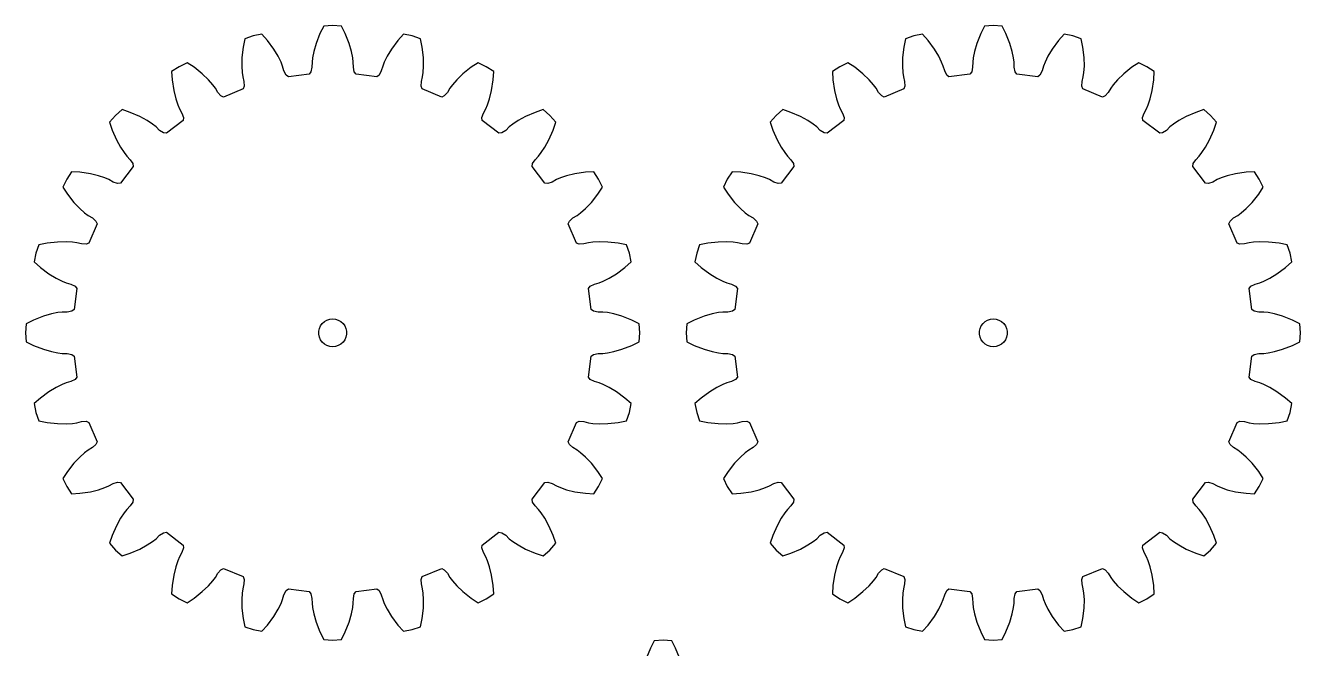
# Model space of a CAD drawing. Extents: x 0 to 209, y 0 to 199.
# Drawn here: x 0 to 137.4, y 131.5 to 198.6 of the extents above; entities that cross this region are included whole.
import ezdxf

# ---------------------------------------------------------------- set-up
doc = ezdxf.new("R2010")
doc.units = 0

msp = doc.modelspace()

# ---------------------------------------------------------------- linework, layer by layer
for p, q in [((32.15, 198.56), (31.74, 197.75)), ((33.1, 198.63), (32.15, 198.56)), ((34.06, 198.56), (33.1, 198.63)), ((34.46, 197.75), (34.06, 198.56)), ((103.35, 198.56), (102.95, 197.75)), ((104.31, 198.63), (103.35, 198.56)), ((105.27, 198.56), (104.31, 198.63)), ((105.67, 197.75), (105.27, 198.56)), ((23.63, 197.19), (23.45, 196.3)), ((24.54, 197.5), (23.63, 197.19)), ((25.48, 197.68), (24.54, 197.5)), ((26.08, 197.01), (25.48, 197.68)), ((26.75, 196.09), (26.08, 197.01)), ((31.33, 196.7), (31.07, 195.82)), ((31.74, 197.75), (31.33, 196.7)), ((34.88, 196.7), (34.46, 197.75)), ((35.14, 195.82), (34.88, 196.7)), ((40.13, 197.01), (39.46, 196.09)), ((40.73, 197.68), (40.13, 197.01)), ((41.67, 197.5), (40.73, 197.68)), ((42.58, 197.19), (41.67, 197.5)), ((42.76, 196.3), (42.58, 197.19)), ((94.83, 197.19), (94.66, 196.3)), ((95.74, 197.5), (94.83, 197.19)), ((96.69, 197.68), (95.74, 197.5)), ((97.28, 197.01), (96.69, 197.68)), ((97.96, 196.09), (97.28, 197.01)), ((102.54, 196.7), (102.28, 195.82)), ((102.95, 197.75), (102.54, 196.7)), ((106.09, 196.7), (105.67, 197.75)), ((106.35, 195.82), (106.09, 196.7)), ((111.34, 197.01), (110.67, 196.09)), ((111.94, 197.68), (111.34, 197.01)), ((112.88, 197.5), (111.94, 197.68)), ((113.79, 197.19), (112.88, 197.5)), ((113.97, 196.3), (113.79, 197.19)), ((23.32, 195.17), (23.3, 194.26)), ((23.45, 196.3), (23.32, 195.17)), ((27.23, 195.31), (26.75, 196.09)), ((27.54, 194.69), (27.23, 195.31)), ((30.93, 195.13), (30.88, 194.66)), ((31.07, 195.82), (30.93, 195.13)), ((35.27, 195.13), (35.14, 195.82)), ((35.33, 194.66), (35.27, 195.13)), ((38.98, 195.31), (38.67, 194.69)), ((39.46, 196.09), (38.98, 195.31)), ((42.89, 195.17), (42.76, 196.3)), ((42.91, 194.26), (42.89, 195.17)), ((94.53, 195.17), (94.51, 194.26)), ((94.66, 196.3), (94.53, 195.17)), ((98.44, 195.31), (97.96, 196.09)), ((98.74, 194.69), (98.44, 195.31)), ((102.14, 195.13), (102.09, 194.66)), ((102.28, 195.82), (102.14, 195.13)), ((106.48, 195.13), (106.35, 195.82)), ((106.54, 194.66), (106.48, 195.13)), ((110.19, 195.31), (109.88, 194.69)), ((110.67, 196.09), (110.19, 195.31)), ((114.1, 195.17), (113.97, 196.3)), ((114.12, 194.26), (114.1, 195.17)), ((16.55, 194.19), (15.75, 193.66)), ((17.41, 194.62), (16.55, 194.19)), ((18.17, 194.12), (17.41, 194.62)), ((19.05, 193.41), (18.17, 194.12)), ((23.3, 194.26), (23.34, 193.56)), ((27.71, 194.24), (27.54, 194.69)), ((27.86, 193.74), (27.71, 194.24)), ((30.87, 194.13), (30.77, 193.64)), ((30.88, 194.66), (30.87, 194.13)), ((35.34, 194.13), (35.33, 194.66)), ((35.44, 193.64), (35.34, 194.13)), ((38.5, 194.24), (38.35, 193.74)), ((38.67, 194.69), (38.5, 194.24)), ((42.86, 193.56), (42.91, 194.26)), ((48.04, 194.12), (47.15, 193.41)), ((48.79, 194.62), (48.04, 194.12)), ((49.66, 194.19), (48.79, 194.62)), ((50.46, 193.66), (49.66, 194.19)), ((87.76, 194.19), (86.96, 193.66)), ((88.62, 194.62), (87.76, 194.19)), ((89.37, 194.12), (88.62, 194.62)), ((90.26, 193.41), (89.37, 194.12)), ((94.51, 194.26), (94.55, 193.56)), ((98.92, 194.24), (98.74, 194.69)), ((99.07, 193.74), (98.92, 194.24)), ((102.08, 194.13), (101.98, 193.64)), ((102.09, 194.66), (102.08, 194.13)), ((106.55, 194.13), (106.54, 194.66)), ((106.65, 193.64), (106.55, 194.13)), ((109.71, 194.24), (109.56, 193.74)), ((109.88, 194.69), (109.71, 194.24)), ((114.07, 193.56), (114.12, 194.26)), ((119.25, 194.12), (118.36, 193.41)), ((120, 194.62), (119.25, 194.12)), ((120.86, 194.19), (120, 194.62)), ((121.66, 193.66), (120.86, 194.19)), ((15.75, 193.66), (15.81, 192.76)), ((15.81, 192.76), (15.98, 191.63)), ((19.72, 192.77), (19.05, 193.41)), ((20.18, 192.25), (19.72, 192.77)), ((23.34, 193.56), (23.41, 193.09)), ((23.41, 193.09), (23.54, 192.58)), ((23.54, 192.58), (23.57, 192.08)), ((28.08, 193.29), (27.86, 193.74)), ((28.33, 193.09), (28.08, 193.29)), ((30.58, 193.39), (28.33, 193.09)), ((30.77, 193.64), (30.58, 193.39)), ((35.63, 193.39), (35.44, 193.64)), ((37.88, 193.09), (35.63, 193.39)), ((38.13, 193.29), (37.88, 193.09)), ((38.35, 193.74), (38.13, 193.29)), ((42.64, 192.08), (42.67, 192.58)), ((42.67, 192.58), (42.79, 193.09)), ((42.79, 193.09), (42.86, 193.56)), ((46.49, 192.77), (46.03, 192.25)), ((47.15, 193.41), (46.49, 192.77)), ((50.23, 191.63), (50.4, 192.76)), ((50.4, 192.76), (50.46, 193.66)), ((86.96, 193.66), (87.02, 192.76)), ((87.02, 192.76), (87.19, 191.63)), ((90.93, 192.77), (90.26, 193.41)), ((91.39, 192.25), (90.93, 192.77)), ((94.55, 193.56), (94.62, 193.09)), ((94.62, 193.09), (94.75, 192.58)), ((94.75, 192.58), (94.78, 192.08)), ((99.29, 193.29), (99.07, 193.74)), ((99.53, 193.09), (99.29, 193.29)), ((101.79, 193.39), (99.53, 193.09)), ((101.98, 193.64), (101.79, 193.39)), ((106.83, 193.39), (106.65, 193.64)), ((109.09, 193.09), (106.83, 193.39)), ((109.33, 193.29), (109.09, 193.09)), ((109.56, 193.74), (109.33, 193.29)), ((113.85, 192.08), (113.88, 192.58)), ((113.88, 192.58), (114, 193.09)), ((114, 193.09), (114.07, 193.56)), ((117.7, 192.77), (117.24, 192.25)), ((118.36, 193.41), (117.7, 192.77)), ((121.44, 191.63), (121.61, 192.76)), ((121.61, 192.76), (121.66, 193.66)), ((15.98, 191.63), (16.2, 190.74)), ((20.46, 191.87), (20.18, 192.25)), ((20.73, 191.42), (20.46, 191.87)), ((21.07, 191.04), (20.73, 191.42)), ((21.35, 190.92), (21.07, 191.04)), ((23.46, 191.79), (21.35, 190.92)), ((23.57, 192.08), (23.46, 191.79)), ((42.75, 191.79), (42.64, 192.08)), ((44.86, 190.92), (42.75, 191.79)), ((45.14, 191.04), (44.86, 190.92)), ((45.47, 191.42), (45.14, 191.04)), ((45.75, 191.87), (45.47, 191.42)), ((46.03, 192.25), (45.75, 191.87)), ((50.01, 190.74), (50.23, 191.63)), ((87.19, 191.63), (87.4, 190.74)), ((91.67, 191.87), (91.39, 192.25)), ((91.94, 191.42), (91.67, 191.87)), ((92.28, 191.04), (91.94, 191.42)), ((92.56, 190.92), (92.28, 191.04)), ((94.66, 191.79), (92.56, 190.92)), ((94.78, 192.08), (94.66, 191.79)), ((113.96, 191.79), (113.85, 192.08)), ((116.06, 190.92), (113.96, 191.79)), ((116.35, 191.04), (116.06, 190.92)), ((116.68, 191.42), (116.35, 191.04)), ((116.96, 191.87), (116.68, 191.42)), ((117.24, 192.25), (116.96, 191.87)), ((121.22, 190.74), (121.44, 191.63)), ((16.2, 190.74), (16.42, 190.08)), ((16.42, 190.08), (16.61, 189.65)), ((16.61, 189.65), (16.86, 189.18)), ((49.35, 189.18), (49.6, 189.65)), ((49.6, 189.65), (49.79, 190.08)), ((49.79, 190.08), (50.01, 190.74)), ((87.4, 190.74), (87.63, 190.08)), ((87.63, 190.08), (87.82, 189.65)), ((87.82, 189.65), (88.07, 189.18)), ((120.56, 189.18), (120.81, 189.65)), ((120.81, 189.65), (121, 190.08)), ((121, 190.08), (121.22, 190.74)), ((9.7, 188.93), (9.06, 188.21)), ((10.42, 189.56), (9.7, 188.93)), ((11.27, 189.27), (10.42, 189.56)), ((12.32, 188.82), (11.27, 189.27)), ((13.12, 188.38), (12.32, 188.82)), ((13.7, 188), (13.12, 188.38)), ((16.99, 188.4), (15.18, 187.01)), ((16.86, 189.18), (17.02, 188.71)), ((17.02, 188.71), (16.99, 188.4)), ((49.19, 188.71), (49.35, 189.18)), ((49.22, 188.4), (49.19, 188.71)), ((51.03, 187.01), (49.22, 188.4)), ((53.09, 188.38), (52.51, 188)), ((53.89, 188.82), (53.09, 188.38)), ((54.93, 189.27), (53.89, 188.82)), ((55.79, 189.56), (54.93, 189.27)), ((56.51, 188.93), (55.79, 189.56)), ((57.15, 188.21), (56.51, 188.93)), ((80.9, 188.93), (80.27, 188.21)), ((81.63, 189.56), (80.9, 188.93)), ((82.48, 189.27), (81.63, 189.56)), ((83.52, 188.82), (82.48, 189.27)), ((84.33, 188.38), (83.52, 188.82)), ((84.91, 188), (84.33, 188.38)), ((88.19, 188.4), (86.39, 187.01)), ((88.07, 189.18), (88.23, 188.71)), ((88.23, 188.71), (88.19, 188.4)), ((120.4, 188.71), (120.56, 189.18)), ((120.43, 188.4), (120.4, 188.71)), ((122.24, 187.01), (120.43, 188.4)), ((124.3, 188.38), (123.72, 188)), ((125.1, 188.82), (124.3, 188.38)), ((126.14, 189.27), (125.1, 188.82)), ((127, 189.56), (126.14, 189.27)), ((127.72, 188.93), (127, 189.56)), ((128.35, 188.21), (127.72, 188.93)), ((9.06, 188.21), (9.35, 187.35)), ((9.35, 187.35), (9.81, 186.31)), ((14.07, 187.7), (13.7, 188)), ((14.45, 187.33), (14.07, 187.7)), ((14.87, 187.06), (14.45, 187.33)), ((15.18, 187.01), (14.87, 187.06)), ((51.34, 187.06), (51.03, 187.01)), ((51.76, 187.33), (51.34, 187.06)), ((52.14, 187.7), (51.76, 187.33)), ((52.51, 188), (52.14, 187.7)), ((56.4, 186.31), (56.86, 187.35)), ((56.86, 187.35), (57.15, 188.21)), ((80.27, 188.21), (80.56, 187.35)), ((80.56, 187.35), (81.01, 186.31)), ((85.28, 187.7), (84.91, 188)), ((85.66, 187.33), (85.28, 187.7)), ((86.08, 187.06), (85.66, 187.33)), ((86.39, 187.01), (86.08, 187.06)), ((122.55, 187.06), (122.24, 187.01)), ((122.96, 187.33), (122.55, 187.06)), ((123.35, 187.7), (122.96, 187.33)), ((123.72, 188), (123.35, 187.7)), ((127.61, 186.31), (128.07, 187.35)), ((128.07, 187.35), (128.35, 188.21)), ((9.81, 186.31), (10.24, 185.51)), ((55.96, 185.51), (56.4, 186.31)), ((81.01, 186.31), (81.45, 185.51)), ((127.17, 185.51), (127.61, 186.31)), ((10.24, 185.51), (10.63, 184.93)), ((10.63, 184.93), (10.93, 184.55)), ((10.93, 184.55), (11.29, 184.17)), ((11.29, 184.17), (11.57, 183.75)), ((54.64, 183.75), (54.92, 184.17)), ((54.92, 184.17), (55.28, 184.55)), ((55.28, 184.55), (55.58, 184.93)), ((55.58, 184.93), (55.96, 185.51)), ((81.45, 185.51), (81.84, 184.93)), ((81.84, 184.93), (82.14, 184.55)), ((82.14, 184.55), (82.5, 184.17)), ((82.5, 184.17), (82.77, 183.75)), ((125.85, 183.75), (126.13, 184.17)), ((126.13, 184.17), (126.49, 184.55)), ((126.49, 184.55), (126.79, 184.93)), ((126.79, 184.93), (127.17, 185.51)), ((4.97, 182.87), (4.44, 182.07)), ((5.87, 182.82), (4.97, 182.87)), ((6.99, 182.64), (5.87, 182.82)), ((11.61, 183.45), (10.23, 181.64)), ((11.57, 183.75), (11.61, 183.45)), ((54.59, 183.45), (54.64, 183.75)), ((55.98, 181.64), (54.59, 183.45)), ((60.34, 182.82), (59.21, 182.64)), ((61.24, 182.87), (60.34, 182.82)), ((61.77, 182.07), (61.24, 182.87)), ((76.18, 182.87), (75.64, 182.07)), ((77.08, 182.82), (76.18, 182.87)), ((78.2, 182.64), (77.08, 182.82)), ((82.82, 183.45), (81.44, 181.64)), ((82.77, 183.75), (82.82, 183.45)), ((125.8, 183.45), (125.85, 183.75)), ((127.19, 181.64), (125.8, 183.45)), ((131.55, 182.82), (130.42, 182.64)), ((132.45, 182.87), (131.55, 182.82)), ((132.98, 182.07), (132.45, 182.87)), ((4.44, 182.07), (4.01, 181.21)), ((7.88, 182.43), (6.99, 182.64)), ((8.54, 182.21), (7.88, 182.43)), ((8.98, 182.02), (8.54, 182.21)), ((9.44, 181.76), (8.98, 182.02)), ((9.92, 181.61), (9.44, 181.76)), ((10.23, 181.64), (9.92, 181.61)), ((56.29, 181.61), (55.98, 181.64)), ((56.77, 181.76), (56.29, 181.61)), ((57.23, 182.02), (56.77, 181.76)), ((57.66, 182.21), (57.23, 182.02)), ((58.32, 182.43), (57.66, 182.21)), ((59.21, 182.64), (58.32, 182.43)), ((62.2, 181.21), (61.77, 182.07)), ((75.64, 182.07), (75.22, 181.21)), ((79.09, 182.43), (78.2, 182.64)), ((79.75, 182.21), (79.09, 182.43)), ((80.19, 182.02), (79.75, 182.21)), ((80.65, 181.76), (80.19, 182.02)), ((81.13, 181.61), (80.65, 181.76)), ((81.44, 181.64), (81.13, 181.61)), ((127.5, 181.61), (127.19, 181.64)), ((127.97, 181.76), (127.5, 181.61)), ((128.44, 182.02), (127.97, 181.76)), ((128.87, 182.21), (128.44, 182.02)), ((129.53, 182.43), (128.87, 182.21)), ((130.42, 182.64), (129.53, 182.43)), ((133.41, 181.21), (132.98, 182.07)), ((4.01, 181.21), (4.51, 180.46)), ((4.51, 180.46), (5.22, 179.57)), ((60.99, 179.57), (61.7, 180.46)), ((61.7, 180.46), (62.2, 181.21)), ((75.22, 181.21), (75.72, 180.46)), ((75.72, 180.46), (76.43, 179.57)), ((132.2, 179.57), (132.91, 180.46)), ((132.91, 180.46), (133.41, 181.21)), ((5.22, 179.57), (5.85, 178.91)), ((5.85, 178.91), (6.37, 178.45)), ((59.83, 178.45), (60.36, 178.91)), ((60.36, 178.91), (60.99, 179.57)), ((76.43, 179.57), (77.06, 178.91)), ((77.06, 178.91), (77.58, 178.45)), ((131.04, 178.45), (131.57, 178.91)), ((131.57, 178.91), (132.2, 179.57)), ((6.37, 178.45), (6.76, 178.17)), ((6.76, 178.17), (7.21, 177.89)), ((7.71, 177.27), (6.84, 175.17)), ((7.21, 177.89), (7.58, 177.56)), ((7.58, 177.56), (7.71, 177.27)), ((58.5, 177.27), (58.63, 177.56)), ((59.37, 175.17), (58.5, 177.27)), ((58.63, 177.56), (59, 177.89)), ((59, 177.89), (59.45, 178.17)), ((59.45, 178.17), (59.83, 178.45)), ((77.58, 178.45), (77.97, 178.17)), ((77.97, 178.17), (78.41, 177.89)), ((78.92, 177.27), (78.04, 175.17)), ((78.41, 177.89), (78.79, 177.56)), ((78.79, 177.56), (78.92, 177.27)), ((129.71, 177.27), (129.84, 177.56)), ((130.58, 175.17), (129.71, 177.27)), ((129.84, 177.56), (130.21, 177.89)), ((130.21, 177.89), (130.66, 178.17)), ((130.66, 178.17), (131.04, 178.45)), ((1.44, 175), (1.13, 174.09)), ((2.32, 175.18), (1.44, 175)), ((3.45, 175.3), (2.32, 175.18)), ((4.37, 175.33), (3.45, 175.3)), ((5.06, 175.28), (4.37, 175.33)), ((5.53, 175.21), (5.06, 175.28)), ((6.04, 175.09), (5.53, 175.21)), ((6.55, 175.06), (6.04, 175.09)), ((6.84, 175.17), (6.55, 175.06)), ((59.66, 175.06), (59.37, 175.17)), ((60.16, 175.09), (59.66, 175.06)), ((60.68, 175.21), (60.16, 175.09)), ((61.15, 175.28), (60.68, 175.21)), ((61.84, 175.33), (61.15, 175.28)), ((62.76, 175.3), (61.84, 175.33)), ((63.89, 175.18), (62.76, 175.3)), ((64.77, 175), (63.89, 175.18)), ((65.08, 174.09), (64.77, 175)), ((72.65, 175), (72.34, 174.09)), ((73.53, 175.18), (72.65, 175)), ((74.66, 175.3), (73.53, 175.18)), ((75.58, 175.33), (74.66, 175.3)), ((76.27, 175.28), (75.58, 175.33)), ((76.74, 175.21), (76.27, 175.28)), ((77.25, 175.09), (76.74, 175.21)), ((77.75, 175.06), (77.25, 175.09)), ((78.04, 175.17), (77.75, 175.06)), ((130.87, 175.06), (130.58, 175.17)), ((131.37, 175.09), (130.87, 175.06)), ((131.88, 175.21), (131.37, 175.09)), ((132.35, 175.28), (131.88, 175.21)), ((133.05, 175.33), (132.35, 175.28)), ((133.97, 175.3), (133.05, 175.33)), ((135.1, 175.18), (133.97, 175.3)), ((135.98, 175), (135.1, 175.18)), ((136.29, 174.09), (135.98, 175)), ((1.13, 174.09), (0.94, 173.15)), ((0.94, 173.15), (1.62, 172.55)), ((64.59, 172.55), (65.27, 173.15)), ((65.27, 173.15), (65.08, 174.09)), ((72.34, 174.09), (72.15, 173.15)), ((72.15, 173.15), (72.83, 172.55)), ((135.8, 172.55), (136.48, 173.15)), ((136.48, 173.15), (136.29, 174.09)), ((1.62, 172.55), (2.53, 171.88)), ((2.53, 171.88), (3.32, 171.4)), ((62.89, 171.4), (63.68, 171.88)), ((63.68, 171.88), (64.59, 172.55)), ((72.83, 172.55), (73.74, 171.88)), ((73.74, 171.88), (74.52, 171.4)), ((134.1, 171.4), (134.88, 171.88)), ((134.88, 171.88), (135.8, 172.55)), ((3.32, 171.4), (3.94, 171.09)), ((3.94, 171.09), (4.38, 170.92)), ((4.38, 170.92), (4.89, 170.77)), ((4.89, 170.77), (5.34, 170.54)), ((5.34, 170.54), (5.53, 170.3)), ((60.68, 170.3), (60.87, 170.54)), ((60.87, 170.54), (61.32, 170.77)), ((61.32, 170.77), (61.83, 170.92)), ((61.83, 170.92), (62.27, 171.09)), ((62.27, 171.09), (62.89, 171.4)), ((74.52, 171.4), (75.15, 171.09)), ((75.15, 171.09), (75.59, 170.92)), ((75.59, 170.92), (76.1, 170.77)), ((76.1, 170.77), (76.54, 170.54)), ((76.54, 170.54), (76.74, 170.3)), ((131.89, 170.3), (132.08, 170.54)), ((132.08, 170.54), (132.53, 170.77)), ((132.53, 170.77), (133.04, 170.92)), ((133.04, 170.92), (133.48, 171.09)), ((133.48, 171.09), (134.1, 171.4)), ((5.53, 170.3), (5.23, 168.04)), ((60.97, 168.04), (60.68, 170.3)), ((76.74, 170.3), (76.44, 168.04)), ((132.18, 168.04), (131.89, 170.3)), ((3.49, 167.69), (2.81, 167.55)), ((3.96, 167.74), (3.49, 167.69)), ((4.49, 167.76), (3.96, 167.74)), ((4.98, 167.86), (4.49, 167.76)), ((5.23, 168.04), (4.98, 167.86)), ((61.23, 167.86), (60.97, 168.04)), ((61.72, 167.76), (61.23, 167.86)), ((62.24, 167.74), (61.72, 167.76)), ((62.72, 167.69), (62.24, 167.74)), ((63.4, 167.55), (62.72, 167.69)), ((74.7, 167.69), (74.02, 167.55)), ((75.17, 167.74), (74.7, 167.69)), ((75.7, 167.76), (75.17, 167.74)), ((76.19, 167.86), (75.7, 167.76)), ((76.44, 168.04), (76.19, 167.86)), ((132.43, 167.86), (132.18, 168.04)), ((132.93, 167.76), (132.43, 167.86)), ((133.45, 167.74), (132.93, 167.76)), ((133.93, 167.69), (133.45, 167.74)), ((134.61, 167.55), (133.93, 167.69)), ((0.06, 166.48), (0, 165.52)), ((0.87, 166.88), (0.06, 166.48)), ((1.93, 167.3), (0.87, 166.88)), ((2.81, 167.55), (1.93, 167.3)), ((31.81, 166.27), (31.99, 166.52)), ((31.99, 166.52), (32.22, 166.73)), ((32.22, 166.73), (32.49, 166.89)), ((32.49, 166.89), (32.79, 166.99)), ((32.79, 166.99), (33.1, 167.02)), ((33.1, 167.02), (33.42, 166.99)), ((33.42, 166.99), (33.71, 166.89)), ((33.71, 166.89), (33.99, 166.73)), ((33.99, 166.73), (34.22, 166.52)), ((34.22, 166.52), (34.4, 166.27)), ((64.28, 167.3), (63.4, 167.55)), ((65.34, 166.88), (64.28, 167.3)), ((66.15, 166.48), (65.34, 166.88)), ((66.21, 165.52), (66.15, 166.48)), ((71.27, 166.48), (71.21, 165.52)), ((72.08, 166.88), (71.27, 166.48)), ((73.14, 167.3), (72.08, 166.88)), ((74.02, 167.55), (73.14, 167.3)), ((103.01, 166.27), (103.2, 166.52)), ((103.2, 166.52), (103.43, 166.73)), ((103.43, 166.73), (103.7, 166.89)), ((103.7, 166.89), (104, 166.99)), ((104, 166.99), (104.31, 167.02)), ((104.31, 167.02), (104.62, 166.99)), ((104.62, 166.99), (104.92, 166.89)), ((104.92, 166.89), (105.19, 166.73)), ((105.19, 166.73), (105.43, 166.52)), ((105.43, 166.52), (105.61, 166.27)), ((135.49, 167.3), (134.61, 167.55)), ((136.55, 166.88), (135.49, 167.3)), ((137.35, 166.48), (136.55, 166.88)), ((137.42, 165.52), (137.35, 166.48)), ((0, 165.52), (0.06, 164.56)), ((31.61, 165.68), (31.68, 165.98)), ((31.61, 165.36), (31.61, 165.68)), ((31.68, 165.06), (31.61, 165.36)), ((31.68, 165.98), (31.81, 166.27)), ((31.81, 164.77), (31.68, 165.06)), ((34.4, 166.27), (34.53, 165.98)), ((34.53, 165.06), (34.4, 164.77)), ((34.53, 165.98), (34.6, 165.68)), ((34.6, 165.36), (34.53, 165.06)), ((34.6, 165.68), (34.6, 165.36)), ((66.15, 164.56), (66.21, 165.52)), ((71.21, 165.52), (71.27, 164.56)), ((102.82, 165.68), (102.89, 165.98)), ((102.82, 165.36), (102.82, 165.68)), ((102.89, 165.06), (102.82, 165.36)), ((102.89, 165.98), (103.01, 166.27)), ((103.01, 164.77), (102.89, 165.06)), ((105.61, 166.27), (105.74, 165.98)), ((105.74, 165.06), (105.61, 164.77)), ((105.74, 165.98), (105.8, 165.68)), ((105.8, 165.36), (105.74, 165.06)), ((105.8, 165.68), (105.8, 165.36)), ((137.35, 164.56), (137.42, 165.52)), ((0.06, 164.56), (0.87, 164.16)), ((0.87, 164.16), (1.93, 163.75)), ((1.93, 163.75), (2.81, 163.49)), ((31.99, 164.52), (31.81, 164.77)), ((32.22, 164.31), (31.99, 164.52)), ((32.49, 164.15), (32.22, 164.31)), ((32.79, 164.05), (32.49, 164.15)), ((33.1, 164.02), (32.79, 164.05)), ((33.42, 164.05), (33.1, 164.02)), ((33.71, 164.15), (33.42, 164.05)), ((33.99, 164.31), (33.71, 164.15)), ((34.22, 164.52), (33.99, 164.31)), ((34.4, 164.77), (34.22, 164.52)), ((63.4, 163.49), (64.28, 163.75)), ((64.28, 163.75), (65.34, 164.16)), ((65.34, 164.16), (66.15, 164.56)), ((71.27, 164.56), (72.08, 164.16)), ((72.08, 164.16), (73.14, 163.75)), ((73.14, 163.75), (74.02, 163.49)), ((103.2, 164.52), (103.01, 164.77)), ((103.43, 164.31), (103.2, 164.52)), ((103.7, 164.15), (103.43, 164.31)), ((104, 164.05), (103.7, 164.15)), ((104.31, 164.02), (104, 164.05)), ((104.62, 164.05), (104.31, 164.02)), ((104.92, 164.15), (104.62, 164.05)), ((105.19, 164.31), (104.92, 164.15)), ((105.43, 164.52), (105.19, 164.31)), ((105.61, 164.77), (105.43, 164.52)), ((134.61, 163.49), (135.49, 163.75)), ((135.49, 163.75), (136.55, 164.16)), ((136.55, 164.16), (137.35, 164.56)), ((2.81, 163.49), (3.49, 163.35)), ((3.49, 163.35), (3.96, 163.3)), ((3.96, 163.3), (4.49, 163.29)), ((4.49, 163.29), (4.98, 163.18)), ((4.98, 163.18), (5.23, 163)), ((5.23, 163), (5.53, 160.74)), ((60.68, 160.74), (60.97, 163)), ((60.97, 163), (61.23, 163.18)), ((61.23, 163.18), (61.72, 163.29)), ((61.72, 163.29), (62.24, 163.3)), ((62.24, 163.3), (62.72, 163.35)), ((62.72, 163.35), (63.4, 163.49)), ((74.02, 163.49), (74.7, 163.35)), ((74.7, 163.35), (75.17, 163.3)), ((75.17, 163.3), (75.7, 163.29)), ((75.7, 163.29), (76.19, 163.18)), ((76.19, 163.18), (76.44, 163)), ((76.44, 163), (76.74, 160.74)), ((131.89, 160.74), (132.18, 163)), ((132.18, 163), (132.43, 163.18)), ((132.43, 163.18), (132.93, 163.29)), ((132.93, 163.29), (133.45, 163.3)), ((133.45, 163.3), (133.93, 163.35)), ((133.93, 163.35), (134.61, 163.49)), ((3.32, 159.64), (2.53, 159.17)), ((3.94, 159.95), (3.32, 159.64)), ((4.38, 160.13), (3.94, 159.95)), ((4.89, 160.28), (4.38, 160.13)), ((5.34, 160.5), (4.89, 160.28)), ((5.53, 160.74), (5.34, 160.5)), ((60.87, 160.5), (60.68, 160.74)), ((61.32, 160.28), (60.87, 160.5)), ((61.83, 160.13), (61.32, 160.28)), ((62.27, 159.95), (61.83, 160.13)), ((62.89, 159.64), (62.27, 159.95)), ((63.68, 159.17), (62.89, 159.64)), ((74.52, 159.64), (73.74, 159.17)), ((75.15, 159.95), (74.52, 159.64)), ((75.59, 160.13), (75.15, 159.95)), ((76.1, 160.28), (75.59, 160.13)), ((76.54, 160.5), (76.1, 160.28)), ((76.74, 160.74), (76.54, 160.5)), ((132.08, 160.5), (131.89, 160.74)), ((132.53, 160.28), (132.08, 160.5)), ((133.04, 160.13), (132.53, 160.28)), ((133.48, 159.95), (133.04, 160.13)), ((134.1, 159.64), (133.48, 159.95)), ((134.88, 159.17), (134.1, 159.64)), ((1.62, 158.49), (0.94, 157.9)), ((2.53, 159.17), (1.62, 158.49)), ((64.59, 158.49), (63.68, 159.17)), ((65.27, 157.9), (64.59, 158.49)), ((72.83, 158.49), (72.15, 157.9)), ((73.74, 159.17), (72.83, 158.49)), ((135.8, 158.49), (134.88, 159.17)), ((136.48, 157.9), (135.8, 158.49)), ((0.94, 157.9), (1.13, 156.95)), ((1.13, 156.95), (1.44, 156.04)), ((64.77, 156.04), (65.08, 156.95)), ((65.08, 156.95), (65.27, 157.9)), ((72.15, 157.9), (72.34, 156.95)), ((72.34, 156.95), (72.65, 156.04)), ((135.98, 156.04), (136.29, 156.95)), ((136.29, 156.95), (136.48, 157.9)), ((1.44, 156.04), (2.32, 155.87)), ((2.32, 155.87), (3.45, 155.74)), ((3.45, 155.74), (4.37, 155.72)), ((4.37, 155.72), (5.06, 155.76)), ((5.06, 155.76), (5.53, 155.83)), ((5.53, 155.83), (6.04, 155.96)), ((6.04, 155.96), (6.55, 155.99)), ((6.55, 155.99), (6.84, 155.87)), ((6.84, 155.87), (7.71, 153.77)), ((58.5, 153.77), (59.37, 155.87)), ((59.37, 155.87), (59.66, 155.99)), ((59.66, 155.99), (60.16, 155.96)), ((60.16, 155.96), (60.68, 155.83)), ((60.68, 155.83), (61.15, 155.76)), ((61.15, 155.76), (61.84, 155.72)), ((61.84, 155.72), (62.76, 155.74)), ((62.76, 155.74), (63.89, 155.87)), ((63.89, 155.87), (64.77, 156.04)), ((72.65, 156.04), (73.53, 155.87)), ((73.53, 155.87), (74.66, 155.74)), ((74.66, 155.74), (75.58, 155.72)), ((75.58, 155.72), (76.27, 155.76)), ((76.27, 155.76), (76.74, 155.83)), ((76.74, 155.83), (77.25, 155.96)), ((77.25, 155.96), (77.75, 155.99)), ((77.75, 155.99), (78.04, 155.87)), ((78.04, 155.87), (78.92, 153.77)), ((129.71, 153.77), (130.58, 155.87)), ((130.58, 155.87), (130.87, 155.99)), ((130.87, 155.99), (131.37, 155.96)), ((131.37, 155.96), (131.88, 155.83)), ((131.88, 155.83), (132.35, 155.76)), ((132.35, 155.76), (133.05, 155.72)), ((133.05, 155.72), (133.97, 155.74)), ((133.97, 155.74), (135.1, 155.87)), ((135.1, 155.87), (135.98, 156.04)), ((6.37, 152.59), (5.85, 152.13)), ((6.76, 152.88), (6.37, 152.59)), ((7.21, 153.15), (6.76, 152.88)), ((7.58, 153.48), (7.21, 153.15)), ((7.71, 153.77), (7.58, 153.48)), ((58.63, 153.48), (58.5, 153.77)), ((59, 153.15), (58.63, 153.48)), ((59.45, 152.88), (59, 153.15)), ((59.83, 152.59), (59.45, 152.88)), ((60.36, 152.13), (59.83, 152.59)), ((77.58, 152.59), (77.06, 152.13)), ((77.97, 152.88), (77.58, 152.59)), ((78.41, 153.15), (77.97, 152.88)), ((78.79, 153.48), (78.41, 153.15)), ((78.92, 153.77), (78.79, 153.48)), ((129.84, 153.48), (129.71, 153.77)), ((130.21, 153.15), (129.84, 153.48)), ((130.66, 152.88), (130.21, 153.15)), ((131.04, 152.59), (130.66, 152.88)), ((131.57, 152.13), (131.04, 152.59)), ((5.22, 151.47), (4.51, 150.58)), ((5.85, 152.13), (5.22, 151.47)), ((60.99, 151.47), (60.36, 152.13)), ((61.7, 150.58), (60.99, 151.47)), ((76.43, 151.47), (75.72, 150.58)), ((77.06, 152.13), (76.43, 151.47)), ((132.2, 151.47), (131.57, 152.13)), ((132.91, 150.58), (132.2, 151.47)), ((4.51, 150.58), (4.01, 149.83)), ((4.01, 149.83), (4.44, 148.97)), ((62.2, 149.83), (61.7, 150.58)), ((61.77, 148.97), (62.2, 149.83)), ((75.72, 150.58), (75.22, 149.83)), ((75.22, 149.83), (75.64, 148.97)), ((133.41, 149.83), (132.91, 150.58)), ((132.98, 148.97), (133.41, 149.83)), ((4.44, 148.97), (4.97, 148.17)), ((6.99, 148.4), (7.88, 148.61)), ((7.88, 148.61), (8.54, 148.84)), ((8.54, 148.84), (8.98, 149.03)), ((8.98, 149.03), (9.44, 149.28)), ((9.44, 149.28), (9.92, 149.44)), ((9.92, 149.44), (10.23, 149.4)), ((10.23, 149.4), (11.61, 147.6)), ((54.59, 147.6), (55.98, 149.4)), ((55.98, 149.4), (56.29, 149.44)), ((56.29, 149.44), (56.77, 149.28)), ((56.77, 149.28), (57.23, 149.03)), ((57.23, 149.03), (57.66, 148.84)), ((57.66, 148.84), (58.32, 148.61)), ((58.32, 148.61), (59.21, 148.4)), ((61.24, 148.17), (61.77, 148.97)), ((75.64, 148.97), (76.18, 148.17)), ((78.2, 148.4), (79.09, 148.61)), ((79.09, 148.61), (79.75, 148.84)), ((79.75, 148.84), (80.19, 149.03)), ((80.19, 149.03), (80.65, 149.28)), ((80.65, 149.28), (81.13, 149.44)), ((81.13, 149.44), (81.44, 149.4)), ((81.44, 149.4), (82.82, 147.6)), ((125.8, 147.6), (127.19, 149.4)), ((127.19, 149.4), (127.5, 149.44)), ((127.5, 149.44), (127.97, 149.28)), ((127.97, 149.28), (128.44, 149.03)), ((128.44, 149.03), (128.87, 148.84)), ((128.87, 148.84), (129.53, 148.61)), ((129.53, 148.61), (130.42, 148.4)), ((132.45, 148.17), (132.98, 148.97)), ((4.97, 148.17), (5.87, 148.23)), ((5.87, 148.23), (6.99, 148.4)), ((11.57, 147.29), (11.29, 146.87)), ((11.61, 147.6), (11.57, 147.29)), ((54.64, 147.29), (54.59, 147.6)), ((54.92, 146.87), (54.64, 147.29)), ((59.21, 148.4), (60.34, 148.23)), ((60.34, 148.23), (61.24, 148.17)), ((76.18, 148.17), (77.08, 148.23)), ((77.08, 148.23), (78.2, 148.4)), ((82.77, 147.29), (82.5, 146.87)), ((82.82, 147.6), (82.77, 147.29)), ((125.85, 147.29), (125.8, 147.6)), ((126.13, 146.87), (125.85, 147.29)), ((130.42, 148.4), (131.55, 148.23)), ((131.55, 148.23), (132.45, 148.17)), ((10.63, 146.12), (10.24, 145.54)), ((10.93, 146.49), (10.63, 146.12)), ((11.29, 146.87), (10.93, 146.49)), ((55.28, 146.49), (54.92, 146.87)), ((55.58, 146.12), (55.28, 146.49)), ((55.96, 145.54), (55.58, 146.12)), ((81.84, 146.12), (81.45, 145.54)), ((82.14, 146.49), (81.84, 146.12)), ((82.5, 146.87), (82.14, 146.49)), ((126.49, 146.49), (126.13, 146.87)), ((126.79, 146.12), (126.49, 146.49)), ((127.17, 145.54), (126.79, 146.12)), ((9.81, 144.73), (9.35, 143.69)), ((10.24, 145.54), (9.81, 144.73)), ((56.4, 144.73), (55.96, 145.54)), ((56.86, 143.69), (56.4, 144.73)), ((81.01, 144.73), (80.56, 143.69)), ((81.45, 145.54), (81.01, 144.73)), ((127.61, 144.73), (127.17, 145.54)), ((128.07, 143.69), (127.61, 144.73)), ((9.35, 143.69), (9.06, 142.84)), ((13.12, 142.66), (13.7, 143.05)), ((13.7, 143.05), (14.07, 143.34)), ((14.07, 143.34), (14.45, 143.71)), ((14.45, 143.71), (14.87, 143.98)), ((14.87, 143.98), (15.18, 144.03)), ((15.18, 144.03), (16.99, 142.64)), ((49.22, 142.64), (51.03, 144.03)), ((51.03, 144.03), (51.34, 143.98)), ((51.34, 143.98), (51.76, 143.71)), ((51.76, 143.71), (52.14, 143.34)), ((52.14, 143.34), (52.51, 143.05)), ((52.51, 143.05), (53.09, 142.66)), ((57.15, 142.84), (56.86, 143.69)), ((80.56, 143.69), (80.27, 142.84)), ((84.33, 142.66), (84.91, 143.05)), ((84.91, 143.05), (85.28, 143.34)), ((85.28, 143.34), (85.66, 143.71)), ((85.66, 143.71), (86.08, 143.98)), ((86.08, 143.98), (86.39, 144.03)), ((86.39, 144.03), (88.19, 142.64)), ((120.43, 142.64), (122.24, 144.03)), ((122.24, 144.03), (122.55, 143.98)), ((122.55, 143.98), (122.96, 143.71)), ((122.96, 143.71), (123.35, 143.34)), ((123.35, 143.34), (123.72, 143.05)), ((123.72, 143.05), (124.3, 142.66)), ((128.35, 142.84), (128.07, 143.69)), ((9.06, 142.84), (9.7, 142.11)), ((9.7, 142.11), (10.42, 141.48)), ((10.42, 141.48), (11.27, 141.77)), ((11.27, 141.77), (12.32, 142.22)), ((12.32, 142.22), (13.12, 142.66)), ((16.86, 141.86), (16.61, 141.4)), ((17.02, 142.34), (16.86, 141.86)), ((16.99, 142.64), (17.02, 142.34)), ((49.19, 142.34), (49.22, 142.64)), ((49.35, 141.86), (49.19, 142.34)), ((49.6, 141.4), (49.35, 141.86)), ((53.09, 142.66), (53.89, 142.22)), ((53.89, 142.22), (54.93, 141.77)), ((54.93, 141.77), (55.79, 141.48)), ((55.79, 141.48), (56.51, 142.11)), ((56.51, 142.11), (57.15, 142.84)), ((80.27, 142.84), (80.9, 142.11)), ((80.9, 142.11), (81.63, 141.48)), ((81.63, 141.48), (82.48, 141.77)), ((82.48, 141.77), (83.52, 142.22)), ((83.52, 142.22), (84.33, 142.66)), ((88.07, 141.86), (87.82, 141.4)), ((88.23, 142.34), (88.07, 141.86)), ((88.19, 142.64), (88.23, 142.34)), ((120.4, 142.34), (120.43, 142.64)), ((120.56, 141.86), (120.4, 142.34)), ((120.81, 141.4), (120.56, 141.86)), ((124.3, 142.66), (125.1, 142.22)), ((125.1, 142.22), (126.14, 141.77)), ((126.14, 141.77), (127, 141.48)), ((127, 141.48), (127.72, 142.11)), ((127.72, 142.11), (128.35, 142.84)), ((16.2, 140.3), (15.98, 139.41)), ((16.42, 140.96), (16.2, 140.3)), ((16.61, 141.4), (16.42, 140.96)), ((49.79, 140.96), (49.6, 141.4)), ((50.01, 140.3), (49.79, 140.96)), ((50.23, 139.41), (50.01, 140.3)), ((87.4, 140.3), (87.19, 139.41)), ((87.63, 140.96), (87.4, 140.3)), ((87.82, 141.4), (87.63, 140.96)), ((121, 140.96), (120.81, 141.4)), ((121.22, 140.3), (121, 140.96)), ((121.44, 139.41), (121.22, 140.3)), ((15.98, 139.41), (15.81, 138.29)), ((20.18, 138.79), (20.46, 139.17)), ((20.46, 139.17), (20.73, 139.62)), ((20.73, 139.62), (21.07, 140)), ((21.07, 140), (21.35, 140.12)), ((21.35, 140.12), (23.46, 139.25)), ((23.46, 139.25), (23.57, 138.96)), ((23.57, 138.96), (23.54, 138.46)), ((42.64, 138.96), (42.75, 139.25)), ((42.67, 138.46), (42.64, 138.96)), ((42.75, 139.25), (44.86, 140.12)), ((44.86, 140.12), (45.14, 140)), ((45.14, 140), (45.47, 139.62)), ((45.47, 139.62), (45.75, 139.17)), ((45.75, 139.17), (46.03, 138.79)), ((50.4, 138.29), (50.23, 139.41)), ((87.19, 139.41), (87.02, 138.29)), ((91.39, 138.79), (91.67, 139.17)), ((91.67, 139.17), (91.94, 139.62)), ((91.94, 139.62), (92.28, 140)), ((92.28, 140), (92.56, 140.12)), ((92.56, 140.12), (94.66, 139.25)), ((94.66, 139.25), (94.78, 138.96)), ((94.78, 138.96), (94.75, 138.46)), ((113.85, 138.96), (113.96, 139.25)), ((113.88, 138.46), (113.85, 138.96)), ((113.96, 139.25), (116.06, 140.12)), ((116.06, 140.12), (116.35, 140)), ((116.35, 140), (116.68, 139.62)), ((116.68, 139.62), (116.96, 139.17)), ((116.96, 139.17), (117.24, 138.79)), ((121.61, 138.29), (121.44, 139.41)), ((15.81, 138.29), (15.75, 137.39)), ((18.17, 136.93), (19.05, 137.64)), ((19.05, 137.64), (19.72, 138.27)), ((19.72, 138.27), (20.18, 138.79)), ((23.34, 137.48), (23.3, 136.78)), ((23.41, 137.95), (23.34, 137.48)), ((23.54, 138.46), (23.41, 137.95)), ((27.86, 137.3), (28.08, 137.75)), ((28.08, 137.75), (28.33, 137.95)), ((28.33, 137.95), (30.58, 137.65)), ((30.58, 137.65), (30.77, 137.4)), ((35.44, 137.4), (35.63, 137.65)), ((35.63, 137.65), (37.88, 137.95)), ((37.88, 137.95), (38.13, 137.75)), ((38.13, 137.75), (38.35, 137.3)), ((42.79, 137.95), (42.67, 138.46)), ((42.86, 137.48), (42.79, 137.95)), ((42.91, 136.78), (42.86, 137.48)), ((46.03, 138.79), (46.49, 138.27)), ((46.49, 138.27), (47.15, 137.64)), ((47.15, 137.64), (48.04, 136.93)), ((50.46, 137.39), (50.4, 138.29)), ((87.02, 138.29), (86.96, 137.39)), ((89.37, 136.93), (90.26, 137.64)), ((90.26, 137.64), (90.93, 138.27)), ((90.93, 138.27), (91.39, 138.79)), ((94.55, 137.48), (94.51, 136.78)), ((94.62, 137.95), (94.55, 137.48)), ((94.75, 138.46), (94.62, 137.95)), ((99.07, 137.3), (99.29, 137.75)), ((99.29, 137.75), (99.53, 137.95)), ((99.53, 137.95), (101.79, 137.65)), ((101.79, 137.65), (101.98, 137.4)), ((106.65, 137.4), (106.83, 137.65)), ((106.83, 137.65), (109.09, 137.95)), ((109.09, 137.95), (109.33, 137.75)), ((109.33, 137.75), (109.56, 137.3)), ((114, 137.95), (113.88, 138.46)), ((114.07, 137.48), (114, 137.95)), ((114.12, 136.78), (114.07, 137.48)), ((117.24, 138.79), (117.7, 138.27)), ((117.7, 138.27), (118.36, 137.64)), ((118.36, 137.64), (119.25, 136.93)), ((121.66, 137.39), (121.61, 138.29)), ((15.75, 137.39), (16.55, 136.85)), ((16.55, 136.85), (17.41, 136.43)), ((17.41, 136.43), (18.17, 136.93)), ((23.3, 136.78), (23.32, 135.87)), ((27.23, 135.73), (27.54, 136.36)), ((27.54, 136.36), (27.71, 136.8)), ((27.71, 136.8), (27.86, 137.3)), ((30.77, 137.4), (30.87, 136.91)), ((30.87, 136.91), (30.88, 136.38)), ((30.88, 136.38), (30.93, 135.91)), ((35.27, 135.91), (35.33, 136.38)), ((35.33, 136.38), (35.34, 136.91)), ((35.34, 136.91), (35.44, 137.4)), ((38.35, 137.3), (38.5, 136.8)), ((38.5, 136.8), (38.67, 136.36)), ((38.67, 136.36), (38.98, 135.73)), ((42.89, 135.87), (42.91, 136.78)), ((48.04, 136.93), (48.79, 136.43)), ((48.79, 136.43), (49.66, 136.85)), ((49.66, 136.85), (50.46, 137.39)), ((86.96, 137.39), (87.76, 136.85)), ((87.76, 136.85), (88.62, 136.43)), ((88.62, 136.43), (89.37, 136.93)), ((94.51, 136.78), (94.53, 135.87)), ((98.44, 135.73), (98.74, 136.36)), ((98.74, 136.36), (98.92, 136.8)), ((98.92, 136.8), (99.07, 137.3)), ((101.98, 137.4), (102.08, 136.91)), ((102.08, 136.91), (102.09, 136.38)), ((102.09, 136.38), (102.14, 135.91)), ((106.48, 135.91), (106.54, 136.38)), ((106.54, 136.38), (106.55, 136.91)), ((106.55, 136.91), (106.65, 137.4)), ((109.56, 137.3), (109.71, 136.8)), ((109.71, 136.8), (109.88, 136.36)), ((109.88, 136.36), (110.19, 135.73)), ((114.1, 135.87), (114.12, 136.78)), ((119.25, 136.93), (120, 136.43)), ((120, 136.43), (120.86, 136.85)), ((120.86, 136.85), (121.66, 137.39)), ((23.32, 135.87), (23.45, 134.74)), ((23.45, 134.74), (23.63, 133.85)), ((26.08, 134.03), (26.75, 134.95)), ((26.75, 134.95), (27.23, 135.73)), ((30.93, 135.91), (31.07, 135.23)), ((31.07, 135.23), (31.33, 134.35)), ((34.88, 134.35), (35.14, 135.23)), ((35.14, 135.23), (35.27, 135.91)), ((38.98, 135.73), (39.46, 134.95)), ((39.46, 134.95), (40.13, 134.03)), ((42.58, 133.85), (42.76, 134.74)), ((42.76, 134.74), (42.89, 135.87)), ((94.53, 135.87), (94.66, 134.74)), ((94.66, 134.74), (94.83, 133.85)), ((97.28, 134.03), (97.96, 134.95)), ((97.96, 134.95), (98.44, 135.73)), ((102.14, 135.91), (102.28, 135.23)), ((102.28, 135.23), (102.54, 134.35)), ((106.09, 134.35), (106.35, 135.23)), ((106.35, 135.23), (106.48, 135.91)), ((110.19, 135.73), (110.67, 134.95)), ((110.67, 134.95), (111.34, 134.03)), ((113.79, 133.85), (113.97, 134.74)), ((113.97, 134.74), (114.1, 135.87)), ((23.63, 133.85), (24.54, 133.54)), ((24.54, 133.54), (25.48, 133.36)), ((25.48, 133.36), (26.08, 134.03)), ((31.33, 134.35), (31.74, 133.29)), ((34.46, 133.29), (34.88, 134.35)), ((40.13, 134.03), (40.73, 133.36)), ((40.73, 133.36), (41.67, 133.54)), ((41.67, 133.54), (42.58, 133.85)), ((94.83, 133.85), (95.74, 133.54)), ((95.74, 133.54), (96.69, 133.36)), ((96.69, 133.36), (97.28, 134.03)), ((102.54, 134.35), (102.95, 133.29)), ((105.67, 133.29), (106.09, 134.35)), ((111.34, 134.03), (111.94, 133.36)), ((111.94, 133.36), (112.88, 133.54)), ((112.88, 133.54), (113.79, 133.85)), ((31.74, 133.29), (32.15, 132.48)), ((32.15, 132.48), (33.1, 132.42)), ((33.1, 132.42), (34.06, 132.48)), ((34.06, 132.48), (34.46, 133.29)), ((67.75, 132.35), (67.35, 131.55)), ((68.71, 132.42), (67.75, 132.35)), ((69.67, 132.35), (68.71, 132.42)), ((70.07, 131.55), (69.67, 132.35)), ((102.95, 133.29), (103.35, 132.48)), ((103.35, 132.48), (104.31, 132.42)), ((104.31, 132.42), (105.27, 132.48)), ((105.27, 132.48), (105.67, 133.29)), ((67.35, 131.55), (66.93, 130.49)), ((70.48, 130.49), (70.07, 131.55))]:
    msp.add_line(p, q)

doc.saveas('drawing.dxf')
